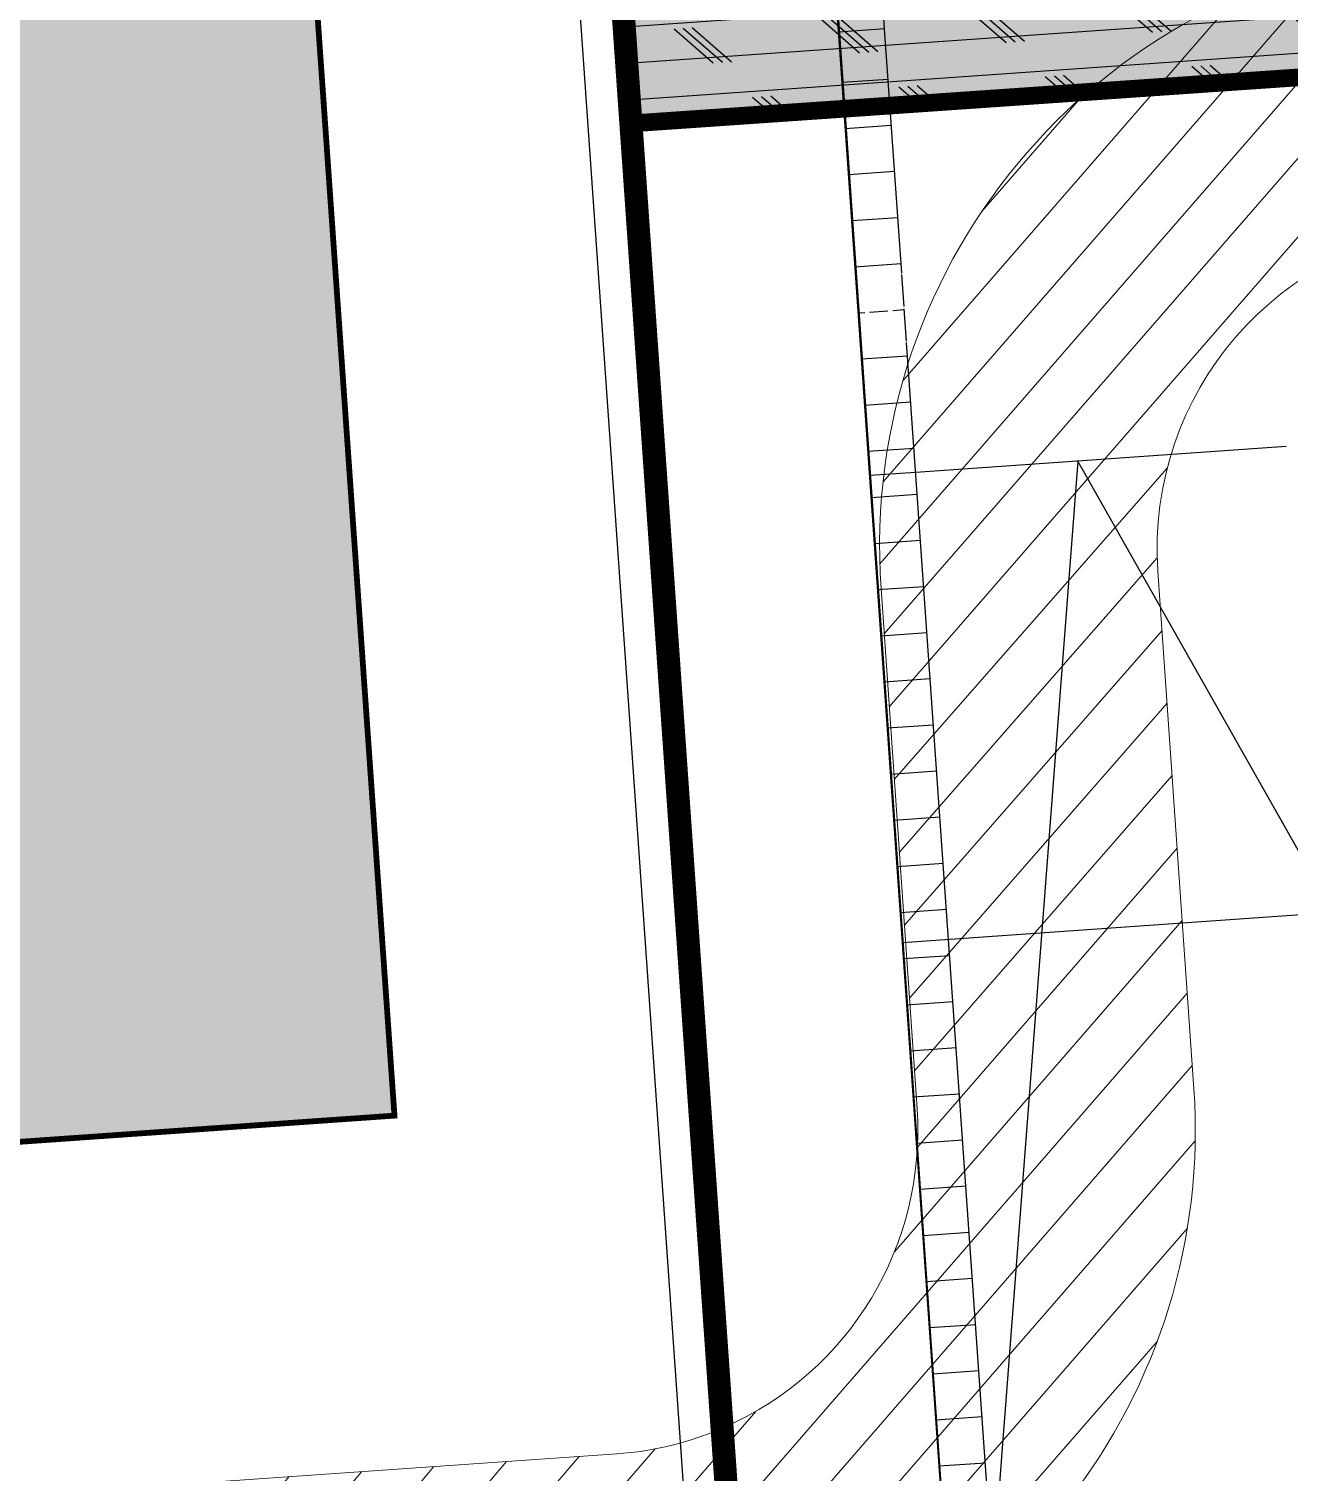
# Model space of a CAD drawing. Header units: millimetres. Extents: x 306 to 836129804, y -168137 to 818603917.
# Drawn here: x 834482886 to 834510140, y 818070758 to 818101972 of the extents above; entities that cross this region are included whole.
import ezdxf

# ---------------------------------------------------------------- set-up
doc = ezdxf.new("R2010")
doc.units = ezdxf.units.MM
doc.header["$LTSCALE"] = 3
for name, pattern in [('ACAD_ISO03W100', [30, 12, -18]), ('BORDER2', [0.875, 0.25, -0.125, 0.25, -0.125, 0, -0.125]), ('CENTER', [2, 1.25, -0.25, 0.25, -0.25]), ('Dash 1_100', [2.25, 1.25, -1]), ('DASHED', [0.75, 0.5, -0.25]), ('DIVIDE', [1.25, 0.5, -0.25, 0, -0.25, 0, -0.25])]:
    doc.linetypes.add(name, pattern=pattern)
doc.layers.get('Defpoints').update_dxf_attribs({"color": 32})
for name, color, linetype in [('22INWA-a', 6, 'CENTER'), ('_ANCILIARY', 40, 'Continuous'), ('_ANCILIARY HATCH', 1, 'Continuous'), ('_base', 251, 'Continuous'), ('_DEV LINE', 96, 'DIVIDE'), ('_P34', 251, 'Continuous'), ('_PARCEL BOUNDARY', 10, 'DASHED'), ('LWK-STEPS', 251, 'Continuous')]:
    doc.layers.add(name, color=color, linetype=linetype)
doc.layers.add('Eva-New', color=1, linetype='ACAD_ISO03W100', lineweight=18)
doc.layers.add('Hatch (HOR not under LTC submission)', color=252, linetype='Continuous', lineweight=35)
pattern_1 = [(49, (0, 0), (-838.6710210225554, 729.0455959657013), [])]

# ---------------------------------------------------------------- blocks, each defined once
blk = doc.blocks.new('3A35X-MAGP-P-LD-00-0')
at = {"layer": '_base', "ltscale": 0.5}
for p, q in [((834503975.009808, 818050933.0420116, -1.492690491766702e-06), (834500324.1508918, 818102899.9081892, -1.495168827366454e-06)), ((834501391.7985061, 818101972.0855932, -1.356682144308512e-06), (834501321.69223, 818102969.9887056, -1.356729734992965e-06)), ((834501763.0229119, 818096688.0224553, -1.356430143710166e-06), (834501391.7985061, 818101972.0855932, -1.356682144308512e-06)), ((834501813.83226, 818095964.7946755, -1.35639565248088e-06), (834501764.7749333, 818096663.0839229, -1.356428954374439e-06)), ((834501866.3921783, 818095216.6490184, -1.35635997290092e-06), (834501817.3363029, 818095914.9176096, -1.356393273809371e-06)), ((834504426.0917156, 818058781.5069363, -1.354622355963762e-06), (834501868.1320925, 818095191.882822, -1.356358791784015e-06))]:
    blk.add_line(p, q, dxfattribs=at)
for points, elevation in [([(834501395.2652394, 818101972.3281453), (834500394.2371069, 818101902.2906293)], -1.495121250307226e-06), ([(834501468.5080993, 818100880.1898891), (834500470.9467134, 818100810.3947375)], -1.495069177028749e-06), ([(834501538.5889579, 818099882.6485748), (834500541.027572, 818099812.8534236)], -1.495021603597912e-06), ([(834501608.6698165, 818098885.1072607), (834500611.1084306, 818098815.3121095)], -1.494974030168221e-06), ([(834501678.7506752, 818097887.5659466), (834500681.1892892, 818097817.7707955)], -1.49492645673853e-06), ([(834501748.8315338, 818096890.0246326), (834500751.2701478, 818096820.2294813)], -1.49487888330884e-06), ([(834500963.0371284, 818095832.601346), (834500821.3510064, 818095822.6881673)], -1.494831309879149e-06), ([(834501461.9896288, 818095867.5109423), (834501068.536778, 818095839.9827104)], -1.460527478844323e-06), ([(834501818.9123924, 818095892.4833186), (834501567.1442837, 818095874.8681688)], -1.391331960367486e-06), ([(834501888.9932511, 818094894.9420043), (834500891.431865, 818094825.1468531)], -1.494783736450604e-06), ([(834501959.0741097, 818093897.4006904), (834500961.5127236, 818093827.605539)], -1.494736163022059e-06), ([(834502029.1549683, 818092899.8593764), (834501031.5935822, 818092830.0642251)], -1.494688589590076e-06), ([(834502099.2358268, 818091902.3180623), (834501101.6744407, 818091832.5229111)], -1.494641016160386e-06), ([(834502173.7825015, 818090905.0892026), (834501171.7552993, 818090834.9815971)], -1.494593442730695e-06), ([(834502239.3975439, 818089907.235434), (834501241.8361579, 818089837.440283)], -1.494545869301004e-06), ([(834502309.4784025, 818088909.6941202), (834501311.9170165, 818088839.8989686)], -1.494498295874751e-06), ([(834502379.5592611, 818087912.152806), (834501381.9978751, 818087842.3576547)], -1.494450722442768e-06), ([(834502449.6401197, 818086914.6114922), (834501452.0787337, 818086844.8163409)], -1.494403149010785e-06), ([(834502519.7209783, 818085917.0701778), (834501522.1595923, 818085847.2750263)], -1.494355575585679e-06), ([(834502594.2676532, 818084919.8413182), (834501592.2404509, 818084849.7337127)], -1.49430800215255e-06), ([(834502664.3485115, 818083922.3000041), (834501662.3213094, 818083852.1923985)], -1.494260428722859e-06), ([(834502734.4293702, 818082924.7586901), (834501732.402168, 818082854.6510845)], -1.494212855293168e-06), ([(834502804.510229, 818081927.2173762), (834501802.4830266, 818081857.1097708)], -1.494165281860039e-06), ([(834502874.5910872, 818080929.6760615), (834501858.2513988, 818080858.5670719)], -1.496103959959841e-06), ([(834502944.6719458, 818079932.1347479), (834501942.6447438, 818079862.0271423)], -1.494070135004096e-06), ([(834503010.2869885, 818078934.2809794), (834502012.7256024, 818078864.4858283)], -1.494022561574405e-06), ([(834503080.3678471, 818077936.7396654), (834502082.806461, 818077866.9445142)], -1.493974988144714e-06), ([(834503154.914522, 818076939.5108056), (834502152.8873196, 818076869.4032001)], -1.493927414715023e-06), ([(834503224.9953805, 818075941.9694912), (834502222.9681782, 818075871.8618857)], -1.493879841288771e-06), ([(834503295.0762389, 818074944.4281775), (834502293.0490367, 818074874.320572)], -1.493832267855642e-06), ([(834503365.1570975, 818073946.8868636), (834502363.1298953, 818073876.779258)], -1.493784694424805e-06), ([(834503435.2379564, 818072949.3455493), (834502433.2107539, 818072879.2379439)], -1.49373712099626e-06), ([(834503505.3188144, 818071951.8042355), (834502503.2916125, 818071881.6966299)], -1.493689547565424e-06), ([(834503575.3996732, 818070954.262921), (834502573.3724712, 818070884.1553158)], -1.493641974136879e-06)]:
    blk.add_lwpolyline(points, dxfattribs=dict(at, elevation=elevation))
at = {"layer": '_base'}
for points in [[(834510073.1122841, 818092938.6783254), (834502070.598623, 818092378.8215175), (834501069.1230481, 818092309.1273006)], [(834522336.8583231, 818063016.1175504), (834505571.7397932, 818092625.5760329), (834503200.7650394, 818061678.3599648)], [(834514809.2830704, 818083121.9547647), (834501777.94019, 818082206.4561437)]]:
    blk.add_lwpolyline(points, dxfattribs=at)
at = {"layer": 'LWK-STEPS', "ltscale": 0.5, "elevation": -0.1231429557497625}
blk.add_lwpolyline([(834487013.2131805, 818131033.0531536), (834495240.7109582, 818131613.3111981), (834495192.164104, 818132307.7533036), (834495222.262601, 818132309.8574197), (834495191.6553783, 818132715.2937231), (834498250.1111463, 818132928.8084202), (834503984.4725114, 818050797.9859943)], dxfattribs=at)
blk = doc.blocks.new('PB1')
at = {"layer": '_PARCEL BOUNDARY', "ltscale": 5, "const_width": 382.5, "flags": 128}
blk.add_lwpolyline([(834493654.0001229, 817517222.0994015), (834495714.0000008, 817487766.0994015), (834497384.0000008, 817463828.0992794)], dxfattribs=at)
blk = doc.blocks.new('3A35X-MAGP-P-ADR-L00-L1')
at = {"layer": '_P34'}
blk.add_line((834494231.3790594, 818110561.9527788), (834501519.1936564, 818006312.863701), dxfattribs=at)

msp = doc.modelspace()

# ---------------------------------------------------------------- hatches: boundary and pattern name
h = msp.add_hatch(color=252)
h.dxf.hatch_style = 1
h.paths.add_polyline_path([(834459348.6452309, 818128191.5188808), (834487187.8686767, 818130137.6941224), (834490792.8043408, 818078467.8274902), (834462960.6975497, 818076522.620085)])
at = {"layer": '_ANCILIARY'}
h = msp.add_hatch(color=256, dxfattribs=at)
h.dxf.hatch_style = 1
edge = h.paths.add_edge_path()
edge.add_line((834542914.9929979, 818105847.3744769), (834540403.5646987, 818141782.8646219))
edge.add_line((834540403.5646987, 818141782.8646219), (834541139.3042858, 818141835.453347))
edge.add_line((834541139.3042858, 818141835.453347), (834543263.3236696, 818129534.6901776))
edge.add_line((834543263.3236696, 818129534.6901776), (834545013.3910961, 818104490.4836831))
edge.add_line((834545013.3910961, 818104490.4836831), (834531772.206491, 818103564.8224277))
edge.add_line((834531772.206491, 818103564.8224277), (834520997.037054, 818101658.7480603))
edge.add_line((834520997.037054, 818101658.7480603), (834495928.0096353, 818099906.2290766))
edge.add_line((834495928.0096353, 818099906.2290766), (834493671.507515, 818132184.5176688))
edge.add_line((834493671.507515, 818132184.5176688), (834495068.0044311, 818132283.5035447))
edge.add_line((834495068.0044311, 818132283.5035447), (834492304.7740227, 818171810.3215218))
edge.add_line((834492304.7740227, 818171810.3215218), (834494648.7875062, 818175122.687112))
edge.add_arc((834558589.1223625, 818267563.9851216), 112399.9999966109, 235.3289398714321, 253.5507733699743)
edge.add_line((834526761.3130568, 818159764.3999923), (834525838.8489622, 818155575.6218678))
edge.add_arc((834566053.1591091, 818281265.8907228), 131966.7928890802, 237.7659913467053, 252.2580475845591, ccw=False)
edge.add_line((834495664.9155209, 818169638.2526128), (834500326.9488298, 818102870.1982676))
edge.add_line((834500326.9488298, 818102870.1982676), (834542914.9929979, 818105847.3744769))
at = {"layer": '_ANCILIARY HATCH'}
h = msp.add_hatch(dxfattribs=at)
h.set_pattern_fill('CORK', color=256, scale=250, angle=3.998908350218276)
h.set_pattern_definition([(3.998908350218276, (0, 0), (-55.35411463791137, 791.8175196929233), []), (138.9989083502183, (423.5858171654173, -368.2317025275059), (-1472.92744632587, -1694.344000516116), [1122.5325, -1122.5325]), (138.9989083502183, (621.5401970886481, -354.3931738680281), (-1472.92744632587, -1694.344000516116), [1122.5325, -1122.5325]), (138.9989083502183, (819.494577011879, -340.5546452085503), (-1472.92744632587, -1694.344000516116), [1122.5325, -1122.5325])])
edge = h.paths.add_edge_path()
edge.add_line((834542594.6065328, 818106125.7209853), (834540394.5935465, 818141938.1305822))
edge.add_line((834540394.5935465, 818141938.1305822), (834541062.3589587, 818142015.9652631))
edge.add_line((834541062.3589587, 818142015.9652631), (834543262.744766, 818129534.3279674))
edge.add_line((834543262.744766, 818129534.3279674), (834545012.8121926, 818104490.121473))
edge.add_line((834545012.8121926, 818104490.121473), (834531771.6275874, 818103564.4602176))
edge.add_line((834531771.6275874, 818103564.4602176), (834520996.4581504, 818101658.3858502))
edge.add_line((834520996.4581504, 818101658.3858502), (834495927.4307318, 818099905.8668665))
edge.add_line((834495927.4307318, 818099905.8668665), (834493670.9286114, 818132184.1554587))
edge.add_line((834493670.9286114, 818132184.1554587), (834495067.4255276, 818132283.1413345))
edge.add_line((834495067.4255276, 818132283.1413345), (834492304.1951191, 818171809.9593116))
edge.add_line((834492304.1951191, 818171809.9593116), (834494648.2086027, 818175122.3249018))
edge.add_arc((834558588.5434589, 818267563.6229115), 112399.9999966109, 235.3289398714321, 253.5507733699743)
edge.add_line((834526760.7341533, 818159764.0377822), (834525862.8655366, 818155684.619004))
edge.add_arc((834562809.2399589, 818275296.1017796), 125187.6247666832, 237.5645200069952, 252.83478650469982, ccw=False)
edge.add_line((834495664.9154882, 818169638.2526338), (834500460.6598426, 818103180.2315282))
edge.add_line((834500460.6598426, 818103180.2315282), (834542594.6065328, 818106125.7209853))
at = {"layer": 'Eva-New', "linetype": 'Continuous', "ltscale": 0.01}
h = msp.add_hatch(dxfattribs=at)
h.set_pattern_fill('ANSI31', color=8, scale=350, angle=4)
h.set_pattern_definition(pattern_1)
edge = h.paths.add_edge_path()
edge.add_arc((834611513.5385946, 818068145.3264505), 14099.99999968531, 55.19002574308559, 154.5596091027724)
edge.add_line((834598780.7776825, 818074202.2893481), (834595240.3911003, 818066761.4558462))
edge.add_arc((834589822.417787, 818069339.3552195), 6000.000000233124, 273.9989064334658, 334.5546563119141, ccw=False)
edge.add_line((834590240.8423903, 818063353.9629304), (834585554.5350056, 818063026.3542768))
edge.add_arc((834584989.6617913, 818071106.6338656), 8099.999998867221, 264.220048196886, 273.9989064322582, ccw=False)
edge.add_line((834584173.925572, 818063047.8142), (834580415.7397891, 818063428.2282544))
edge.add_arc((834579106.5335116, 818050494.3201492), 12999.99999816069, 84.2200481985661, 93.99077919798958)
edge.add_line((834578201.7864021, 818063462.7985727), (834574221.9197499, 818063185.1428037))
edge.add_arc((834573731.4752913, 818070170.6889209), 7002.741628984699, 184.518270925359, 274.0160585979712, ccw=False)
edge.add_arc((834553791.0620614, 818068592.8452796), 13000.0000005708, 4.527501078735133, 25.16518805878682)
edge.add_line((834565557.174624, 818074120.828201), (834563375.7160238, 818078763.9842684))
edge.add_arc((834569692.9588658, 818081779.3520507), 6999.999999030279, 186.261998653722, 205.5162346975632, ccw=False)
edge.add_line((834562734.724241, 818081015.8267443), (834561851.4163579, 818093822.5155479))
edge.add_arc((834568795.7761757, 818094576.8707228), 6985.211880096444, 103.79340942041148, 186.1996435070692, ccw=False)
edge.add_line((834567130.3497419, 818101360.6410463), (834607738.9713905, 818104323.6446342))
edge.add_arc((834606780.3295362, 818117304.0183489), 13015.72495013958, 274.223807264846, 392.8596289379157)
edge.add_arc((834623587.3262396, 818128173.8785237), 6999.999999836902, 183.9989136523716, 212.9539425140163, ccw=False)
edge.add_line((834616604.3686309, 818127685.7156067), (834614554.4666462, 818157541.1841724))
edge.add_line((834614554.4666462, 818157541.1841724), (834608569.0701823, 818157122.7809477))
edge.add_line((834608569.0701823, 818157122.7809477), (834610618.9763948, 818127267.2902491))
edge.add_arc((834623587.3262378, 818128173.8785231), 12999.99999806346, 183.9989136508734, 212.8579348742854)
edge.add_arc((834606785.1724918, 818117301.6086594), 7012.974383020965, -85.87050168941721, 32.994913872568816, ccw=False)
edge.add_line((834607290.1835088, 818110306.8410742), (834542916.4285616, 818105772.5570611))
edge.add_line((834542916.4285616, 818105772.5570611), (834543332.168679, 818099784.931535))
edge.add_line((834543332.168679, 818099784.931535), (834548339.9487058, 818100139.6961751))
edge.add_arc((834548849.6206386, 818093135.5706489), 7022.644791367745, 1.917894415990986, 94.16192873604791, ccw=False)
edge.add_line((834555868.3314306, 818093370.5997602), (834556822.6031799, 818079614.5109141))
edge.add_arc((834565030.3921052, 818080333.9384184), 8239.258156901009, 185.0092761133849, 211.2767633085009)
edge.add_line((834557988.549832, 818076056.3418531), (834560014.6381451, 818071842.7746612))
edge.add_arc((834553704.8687762, 818068780.019501), 7013.81912084653, -83.41200971856142, 25.89188562423311, ccw=False)
edge.add_line((834554509.5567249, 818061812.5137804), (834511331.2743995, 818058806.1397856))
edge.add_arc((834510845.0625758, 818065789.233517), 6999.999999933733, 141.8798806352492, 273.9829049167347, ccw=False)
edge.add_arc((834495100.3448526, 818078140.8887452), 13011.48484009153, 321.889271565979, 363.9966433354928)
edge.add_line((834508080.187521, 818079047.7636253), (834507303.147802, 818090245.0026575))
edge.add_arc((834514286.1054543, 818090733.1649512), 6999.999999943095, 94.21783473311712, 183.9989085377374, ccw=False)
edge.add_line((834513771.2650272, 818097714.206373), (834514324.2611847, 818097754.9889383))
edge.add_line((834514324.2611847, 818097754.9889383), (834515094.2032907, 818097812.2750338))
edge.add_arc((834515888.7804214, 818090839.1162039), 7018.283043878132, 4.391191596629085, 96.50069787772958, ccw=False)
edge.add_line((834522886.4615402, 818091376.4762715), (834523318.1003574, 818085091.4654405))
edge.add_line((834523318.1003574, 818085091.4654405), (834529307.3396509, 818085510.1591995))
edge.add_line((834529307.3396509, 818085510.1591995), (834528870.5492542, 818091758.2633296))
edge.add_arc((834535853.5069062, 818092246.4256233), 6999.999999586337, 93.99890853307471, 183.9989085379415, ccw=False)
edge.add_line((834535365.3446131, 818099229.3832753), (834540639.8020831, 818099596.5330453))
edge.add_line((834540639.8020831, 818099596.5330453), (834540220.7704337, 818105616.323317))
edge.add_line((834540220.7704337, 818105616.323317), (834513376.0995728, 818103738.6078113))
edge.add_arc((834514284.2614373, 818090770.3680685), 13000.00000003277, 94.00586599802176, 183.991117880833)
edge.add_line((834501315.7883602, 818089865.5443004), (834502093.999344, 818078618.6765761))
edge.add_arc((834495110.6965383, 818078135.4768907), 7000.000000828009, -66.13857842422561, 3.9581909098961887, ccw=False)
edge.add_arc((834495110.6965395, 818078135.4768903), 6999.999999981786, 273.99870041279297, 293.8614215680351, ccw=False)
edge.add_line((834495598.8334678, 818071152.5174648), (834484038.0252761, 818070344.3705096))
edge.add_arc((834484944.5652856, 818057376.0172908), 12999.99999985473, 3.998699986240524, 93.99870041178127, ccw=False)
edge.add_line((834497912.918511, 818058282.557204), (834498850.7850932, 818044866.0656179))
edge.add_arc((834505832.5325971, 818045382.0451274), 7000.788031506466, 153.5175844556254, 184.2267069343446, ccw=False)
edge.add_arc((834505831.7802428, 818045382.3021698), 7000.000000506094, 93.9907792036035, 153.5167215738451, ccw=False)
edge.add_line((834505344.6087215, 818052365.3290147), (834578107.7560652, 818057441.656797))
edge.add_arc((834579012.5031768, 818044473.1783768), 12999.99999509848, 84.22004763743712, 93.99077920788699, ccw=False)
edge.add_line((834580321.7095807, 818057407.0864662), (834583663.296837, 818057068.8416442))
edge.add_arc((834584972.5032473, 818070002.7497832), 13000.00004509936, 264.2200476312211, 273.9989064308502)
edge.add_line((834585879.0898904, 818057034.399779), (834609493.5669917, 818058685.2319609))
edge.add_arc((834609981.7373167, 818051702.1557314), 7000.118848462731, -19.364931974248975, 93.99890643048622, ccw=False)
edge.add_arc((834628850.3650681, 818045070.4409646), 13000.00000042529, 160.6350680240969, 183.9989064535735)
edge.add_line((834615882.0151088, 818044163.8543195), (834619634.348526, 817990488.2644923))
edge.add_arc((834610656.2600935, 817989860.627584), 8999.999999519287, -86.01194112060227, 3.998906454734822, ccw=False)
edge.add_line((834611282.1972058, 817980882.4204844), (834602812.2813497, 817980291.9201078))
edge.add_line((834602812.2813497, 817980291.9201078), (834603230.7061716, 817974306.527834))
edge.add_line((834603230.7061716, 817974306.527834), (834611717.6719617, 817974898.2168859))
edge.add_arc((834612343.6090722, 817965920.0097858), 8999.999999977357, 3.8734655887747067, 93.98805886777768, ccw=False)
edge.add_line((834621323.0501077, 817966527.9889727), (834621688.4984579, 817961112.7419763))
edge.add_line((834621688.4984579, 817961112.7419763), (834627673.3989117, 817961529.9934386))
edge.add_line((834627673.3989117, 817961529.9934386), (834621867.801321, 818044576.6440177))
edge.add_arc((834628850.6858916, 818045064.8011855), 6999.926738671702, 160.627157224399, 183.9989083996896, ccw=False)
edge.add_arc((834609980.9204334, 818051699.8431354), 13002.36888268257, 340.6271572335476, 454.0111039654658)
edge.add_line((834609071.4073162, 818064670.3628802), (834607456.5171404, 818064557.3573512))
edge.add_arc((834607170.3486158, 818068550.9500543), 4003.832551789663, 155.6211224779758, 274.0986331619272, ccw=False)
edge.add_line((834603523.5142193, 818070203.6066998), (834604195.8682836, 818071618.3222857))
edge.add_arc((834611513.5386757, 818068145.3264558), 8100.000000027051, 54.14039305783359, 154.6107958035704, ccw=False)
edge.add_arc((834623873.9558088, 818085245.9413723), 13000.02232763516, 234.1403928659832, 234.163197705768)
edge.add_line((834616262.7220054, 818074706.9802988), (834619562.6153525, 818079722.129262))
h = msp.add_hatch(dxfattribs=at)
h.set_pattern_fill('ANSI31', color=8, scale=350, angle=4)
h.set_pattern_definition(pattern_1)
edge = h.paths.add_edge_path()
edge.add_arc((834447352.6901244, 818075810.5450976), 8032.144076369556, 278.1493260299469, 363.9196805467143)
edge.add_line((834455366.0458702, 818076359.6062542), (834454423.0038396, 818089850.1345646))
edge.add_line((834454423.0038396, 818089850.1345646), (834460377.9781237, 818090272.1386085))
edge.add_line((834460377.9781237, 818090272.1386085), (834461328.298973, 818076774.1552652))
edge.add_arc((834469344.19773, 818077355.6258211), 8036.960923729088, 184.1489491852516, 277.8464788459742)
edge.add_line((834470441.397456, 818069393.9115804), (834484038.0252867, 818070344.3705103))
edge.add_arc((834484944.5652857, 818057376.0172911), 12999.99999959887, 3.9987000063035794, 93.9987003655122, ccw=False)
edge.add_line((834497912.9185107, 818058282.5572088), (834504198.838366, 817968360.395093))
edge.add_line((834504198.838366, 817968360.395093), (834498213.4445688, 817967941.9920864))
edge.add_line((834498213.4445688, 817967941.9920864), (834497724.6805626, 817974444.4494282))
edge.add_arc((834489727.9153308, 817973282.5309881), 8080.736886865073, 8.267140263946384, 94.0521896770282)
edge.add_line((834489156.8891898, 817981343.0668128), (834483271.2518715, 817980931.6371824))
edge.add_line((834483271.2518715, 817980931.6371824), (834482852.8489178, 817986917.0309569))
edge.add_line((834482852.8489178, 817986917.0309569), (834488738.4861504, 817987328.4606092))
edge.add_arc((834488173.6419755, 817995408.7422997), 8100.000070330536, 273.9987004840131, 363.9986994967513)
edge.add_line((834496253.9236757, 817995973.5863353), (834492005.2892061, 818056751.7070953))
edge.add_arc((834483925.0076102, 818056186.8630936), 8099.999963949022, 3.998699308407747, 93.99870009026304)
edge.add_line((834483360.1634983, 818064267.1446819), (834388292.1586803, 818057621.5097001))
edge.add_arc((834388857.0026121, 818049541.2281752), 8099.999888201874, 93.9986988505219, 183.9987002984615)
edge.add_line((834380776.7211014, 818048976.3840392), (834385025.3555613, 817988198.2632723))
edge.add_arc((834393105.6371875, 817988763.1073705), 8100.000000887937, 183.9986999748282, 273.9986997593276)
edge.add_line((834393670.4812553, 817980682.8257422), (834399556.1186218, 817981094.2553421))
edge.add_line((834399556.1186218, 817981094.2553421), (834399974.5217934, 817975108.861716))
edge.add_line((834399974.5217934, 817975108.861716), (834394088.8843911, 817974697.4318887))
edge.add_arc((834394653.7283987, 817966617.1502862), 8099.999970905219, 93.99869934723267, 183.9915854193383)
edge.add_line((834386573.3767266, 817966053.3095425), (834386984.8765616, 817960166.6688533))
edge.add_line((834386984.8765616, 817960166.6688533), (834380999.48273, 817959748.2658125))
edge.add_line((834380999.48273, 817959748.2658125), (834374293.6732272, 818054157.144366))
edge.add_line((834374293.6732272, 818054157.144366), (834370747.5660933, 818059540.8022534))
edge.add_arc((834392555.930729, 818006004.81394), 57807.49789402371, 93.32753552383753, 112.1639652021328, ccw=False)
edge.add_line((834389200.5633656, 818063714.8505249), (834448491.2746003, 818067859.5097024))
edge = h.paths.add_edge_path()
edge.add_arc((834409525.9837519, 817898820.2371335), 14903.63544214342, 96.28120862123203, 134.3126067876923)
edge.add_arc((834409525.9837505, 817898820.2371355), 14903.63543966437, 134.3126067891997, 149.7991721869973)
edge.add_line((834396645.2554984, 817906317.2491413), (834392171.2926892, 817910872.8386592))
edge.add_arc((834406671.2210233, 817902886.7919406), 16553.69638135687, 92.50210104945631, 151.1555846117137, ccw=False)
edge.add_line((834405948.5524789, 817919424.7063817), (834477724.7747229, 817924442.1522598))
edge.add_line((834477724.7747229, 817924442.1522598), (834478142.9674621, 817918459.7668501))
edge.add_line((834478142.9674621, 817918459.7668501), (834460500.2013323, 817917249.0688335))
edge.add_arc((834461030.9209058, 817909001.1832795), 8264.942793319882, 93.68168642474829, 148.009586989611)
edge.add_arc((834460934.56677, 817909159.0706836), 8100.000001975859, 148.5957391971914, 150.4622796806221)
edge.add_line((834453887.313049, 817913152.341902), (834445875.8229499, 817911532.7165549))
edge.add_arc((834438788.6238691, 817907610.7770907), 8099.999998282959, 28.95942079567633, 30.33481836697718)
edge.add_arc((834438728.7117383, 817907571.3559655), 8171.620080711496, 30.36121812208826, 91.21894888327404)
edge.add_line((834438554.8763201, 817915741.1268307), (834407895.4021198, 817913634.4044383))

# ---------------------------------------------------------------- linework, layer by layer
at = {"layer": '22INWA-a', "ltscale": 2, "const_width": 500, "flags": 128}
msp.add_lwpolyline([(834645623.6869675, 817967959.8298992), (834644172.2057416, 817967858.3591783), (834645623.6869675, 817967959.8298992), (834648121.0199271, 817931878.0378461), (834646732.9119703, 817931602.6841583), (834552249.9020534, 817919488.4926492), (834509653.719406, 817903226.8796499), (834493650.5402416, 818132199.4721122), (834495221.4466506, 818132309.2531987), (834492443.3530575, 818172005.4249322), (834498761.0000008, 818180933.000002, 0.1039453279364779), (834533697.0000086, 818164790.9999983, 0.0281485251874361), (834560518.0000027, 818159716.0000006), (834570883.0000095, 818156559.9999988, 0.01218113012787053), (834580152.0000002, 818154030, 0.0118168953345502), (834589679.9999993, 818153626.0000007, 0.01895900772234266), (834627610.0000029, 818154459.9999995), (834630540.0000026, 818155389.0000011), (834633307.5130115, 818155581.3607701), (834636812.9937819, 818105509.8540434), (834642798.3436269, 818105928.8853481), (834646290.2711654, 818056050.9699742), (834640304.3231351, 818055631.8967907), (834643398.1701388, 818011440.063687), (834641154.3077285, 818011282.972015), (834643400.0372874, 817979197.1576313), (834644172.2057416, 817967858.3591783)], format="xyb", close=True, dxfattribs=at)
at = {"layer": '_DEV LINE', "ltscale": 2, "const_width": 382.5242621480422, "elevation": -0.1231964928010711, "flags": 128}
msp.add_lwpolyline([(834543239.9022176, 818129876.8335295), (834541138.4669043, 818141835.3945178), (834540365.2525977, 818141781.108467), (834540315.8815013, 818142979.7765359), (834532446.654429, 818142368.2505978), (834523938.0944645, 818144240.7178652), (834526455.4153985, 818155679.5165504), (834525898.9104174, 818155848.7871629), (834526761.8026063, 818159764.3667833, -0.07961621365148659), (834494671.1390722, 818175107.5360774), (834492443.3530592, 818172005.4249313), (834495219.9643509, 818132334.2032136), (834493644.3411757, 818132182.5241673), (834494188.6697298, 818124440.8913666), (834487611.4157205, 818123980.4672339), (834488867.6147248, 818106175.2004242), (834495472.1385982, 818106635.8165089), (834495942.9027405, 818099928.7404665), (834520997.5266033, 818101658.7148513), (834531819.3732922, 818103568.0523198), (834545013.9068915, 818104490.0748827)], format="xyb", close=True, dxfattribs=at)
at = {"layer": 'Defpoints', "linetype": 'BORDER2', "ltscale": 3, "const_width": 125, "elevation": -0.1231964928010711}
msp.add_lwpolyline([(834487180.5064979, 818130137.4739604), (834459348.4324262, 818128191.7985148), (834462960.4978492, 818076522.9006342), (834490792.5915362, 818078468.1071242), (834487180.5064979, 818130137.4739604)], dxfattribs=at)
at = {"layer": 'Eva-New', "linetype": 'Continuous', "ltscale": 0.01}
msp.add_lwpolyline([(834505338.034463, 818070110.4186977, 0.1858236779344054), (834508080.187521, 818079047.7636253), (834507303.147802, 818090245.0026575, -0.4130948646805051), (834513771.2650272, 818097714.206373), (834514324.2611847, 818097754.9889383), (834515094.2032907, 818097812.2750338, -0.4250388334330308), (834522886.4615402, 818091376.4762715), (834523318.1003574, 818085091.4654405), (834529307.3396509, 818085510.1591995), (834528870.5492542, 818091758.2633296, -0.4142135623976262), (834535365.3446131, 818099229.3832753), (834540639.8020831, 818099596.5330453), (834540220.7704337, 818105616.323317), (834513376.0995728, 818103738.6078113, 0.4141381727299058), (834501315.7883602, 818089865.5443004), (834502093.999344, 818078618.6765761, -0.3157630624620659), (834497942.3779019, 818071733.7911232, -0.08688511828001423), (834495598.8334678, 818071152.5174648), (834484038.0252761, 818070344.3705096, -0.4142135645484388)], format="xyb", dxfattribs=at)
at = {"layer": 'Hatch (HOR not under LTC submission)', "linetype": 'Dash 1_100'}
msp.add_lwpolyline([(834542914.1861837, 818105847.3264366), (834540389.5913055, 818141782.7833186), (834541139.3042858, 818141835.453347), (834543263.813219, 818129534.6569685), (834545013.8806455, 818104490.450474), (834531772.6960404, 818103564.7892187), (834520997.5266033, 818101658.7148513), (834495928.4991847, 818099906.1958675), (834493671.9970644, 818132184.4844598), (834495068.4939805, 818132283.4703356), (834492305.2635721, 818171810.2883127), (834494649.2770556, 818175122.6539029, 0.07967570788730541), (834526761.8026062, 818159764.3667833), (834525899.0308055, 818155848.7519344, -0.07173819497987156), (834495664.9154884, 818169638.2526338), (834500332.4954299, 818102870.5367846)], format="xyb", close=True, dxfattribs=at)

# ---------------------------------------------------------------- block references
at = {"rotation": 0.001091446304688521}
msp.add_blockref('3A35X-MAGP-P-ADR-L00-L1', (15583.57958242297, -15898.08416011184), dxfattribs=at)
at = {"ltscale": 0.5}
msp.add_blockref('3A35X-MAGP-P-LD-00-0', (0, 0), dxfattribs=at)
msp.add_blockref('PB1', (-0.5600396394729614, 614971.3320208788))

doc.saveas('drawing.dxf')
